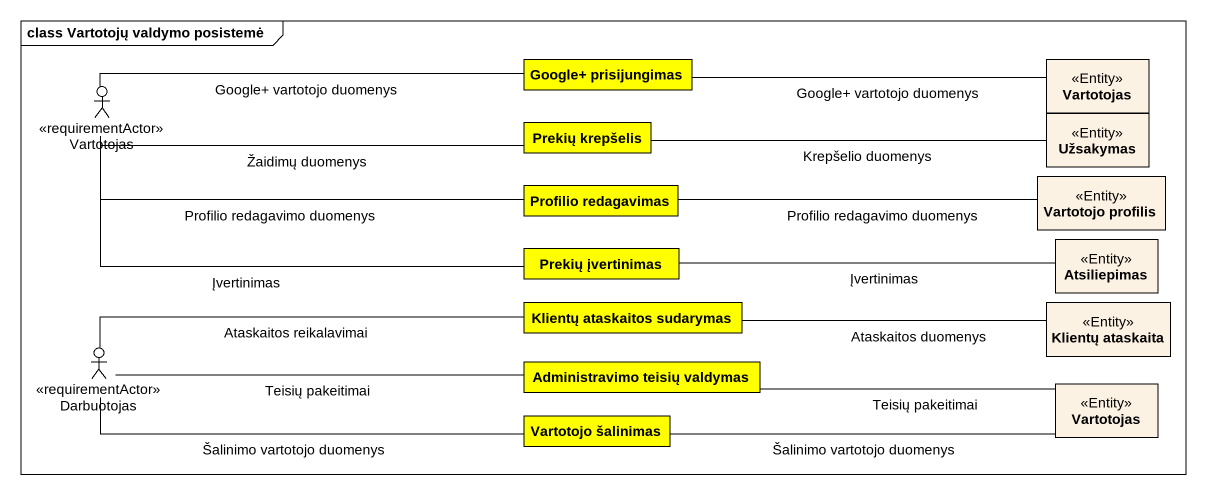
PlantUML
@startuml
mainframe class Vartotojų valdymo posistemė
allowmixing
hide circle
hide empty members
class "Google+ prisijungimas" as Google_prisijungimas #FFFF00
class Vartotojas <<Entity>>
actor "Vartotojas" as Vartotojas_2 <<requirementActor>>
class "Prekių krepšelis" as Prekių_krepšelis #FFFF00
class Užsakymas <<Entity>>
class "Profilio redagavimas" as Profilio_redagavimas #FFFF00
class "Vartotojo profilis" as Vartotojo_profilis <<Entity>>
class "Prekių įvertinimas" as Prekių_įvertinimas #FFFF00
class Atsiliepimas <<Entity>>
class "Klientų ataskaitos sudarymas" as Klientų_ataskaitos_sudarymas #FFFF00
class "Klientų ataskaita" as Klientų_ataskaita <<Entity>>
actor Darbuotojas <<requirementActor>>
class "Administravimo teisių valdymas" as Administravimo_teisių #FFFF00
class "Vartotojo šalinimas" as Vartotojo_šalinimas #FFFF00
class "Vartotojas" as Vartotojas_3 <<Entity>>
Google_prisijungimas -right- Vartotojas : Google+ vartotojo duomenys
Vartotojas_2 -right- Google_prisijungimas : Google+ vartotojo duomenys
Vartotojas_2 -right- Prekių_krepšelis : Žaidimų duomenys
Vartotojas_2 -right- Profilio_redagavimas : Profilio redagavimo duomenys
Vartotojas_2 -right- Prekių_įvertinimas : Įvertinimas
Prekių_krepšelis -right- Užsakymas : Krepšelio duomenys
Profilio_redagavimas -right- Vartotojo_profilis : Profilio redagavimo duomenys
Prekių_įvertinimas -right- Atsiliepimas : Įvertinimas
Klientų_ataskaitos_sudarymas -right- Klientų_ataskaita : Ataskaitos duomenys
Darbuotojas -right- Klientų_ataskaitos_sudarymas : Ataskaitos reikalavimai
Darbuotojas -right- Administravimo_teisių : Teisių pakeitimai
Darbuotojas -right- Vartotojo_šalinimas : Šalinimo vartotojo duomenys
Administravimo_teisių -right- Vartotojas_3 : Teisių pakeitimai
Vartotojo_šalinimas -right- Vartotojas_3 : Šalinimo vartotojo duomenys
@enduml
